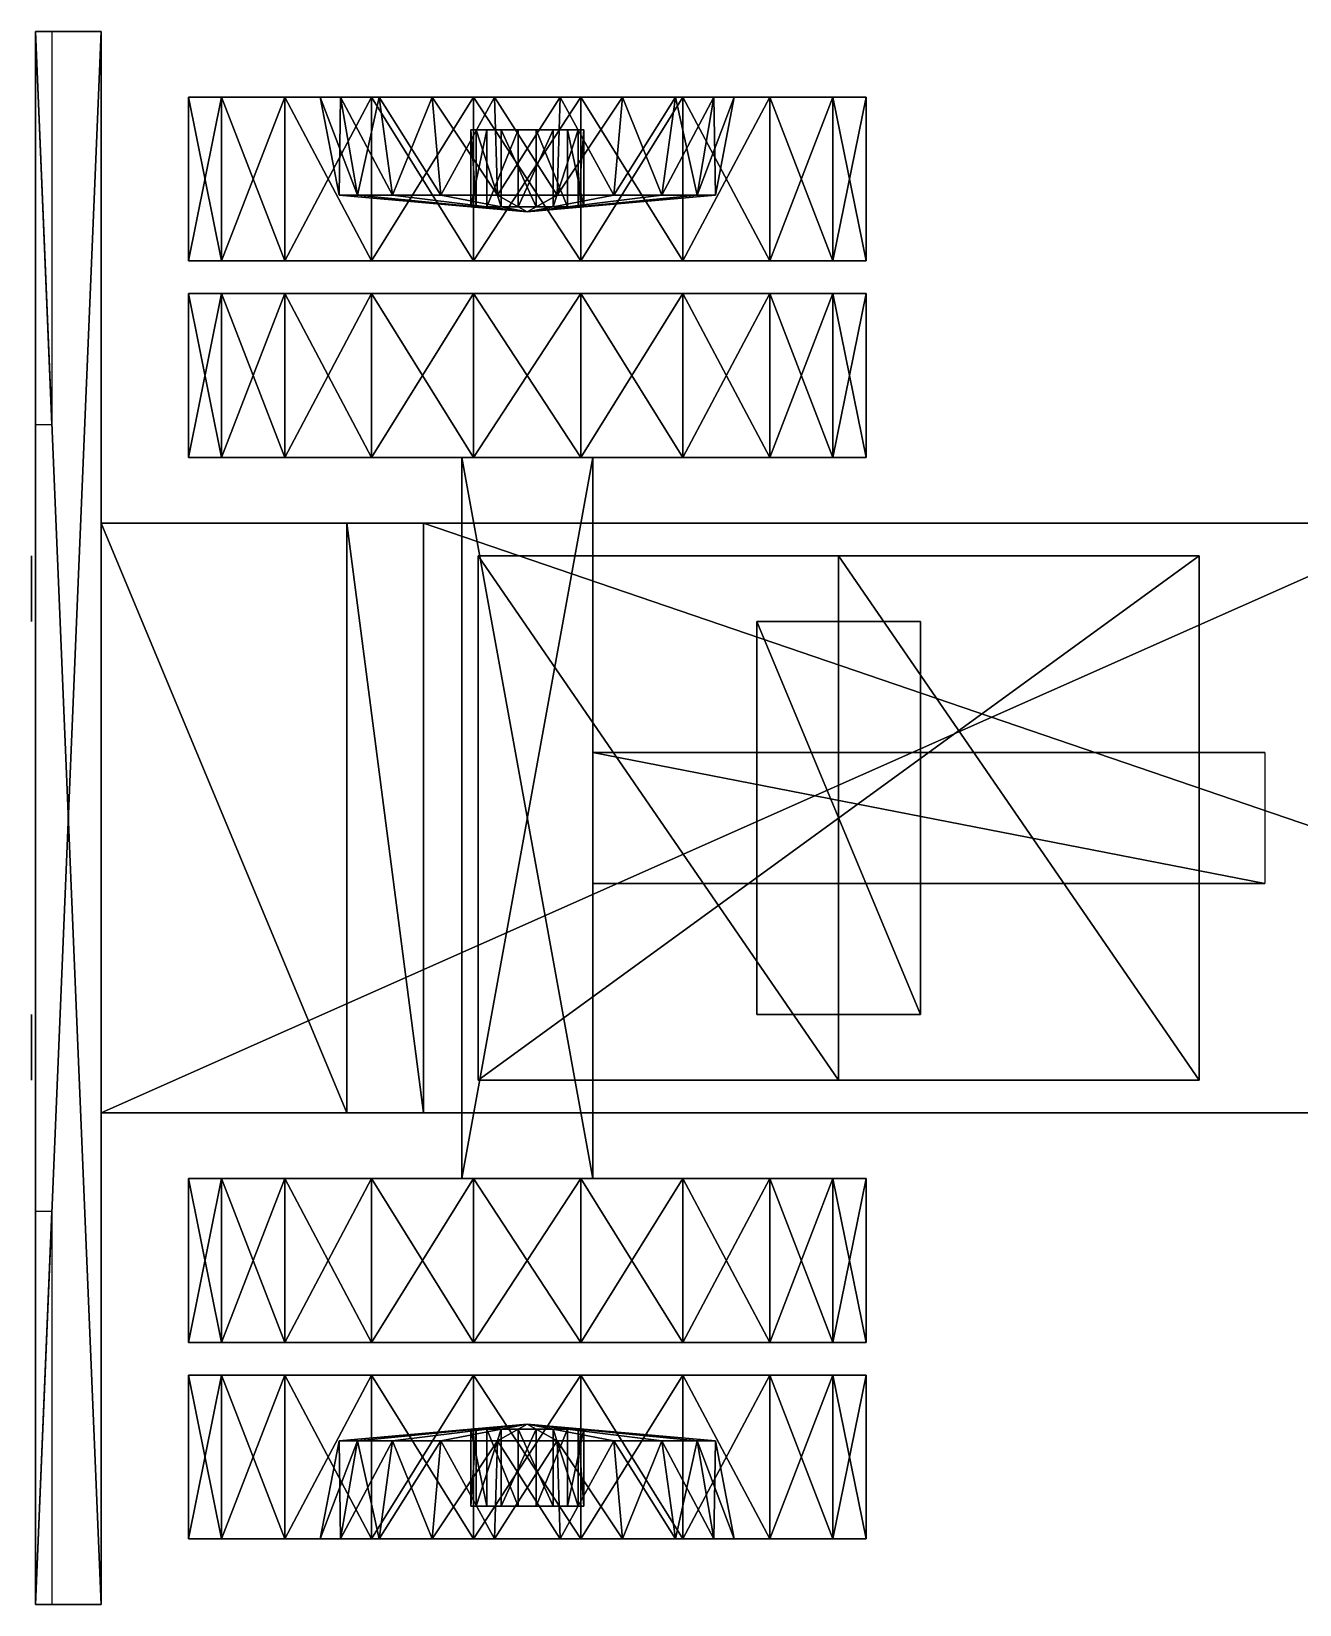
# Model space of a CAD drawing. Extents: x -1345 to -1158, y 336 to 432.
# Drawn here: x -1345.2 to -1267.9, y 336 to 432 of the extents above; entities that cross this region are included whole.
import ezdxf

# ---------------------------------------------------------------- set-up
doc = ezdxf.new("R2010")
doc.units = 0
for name, color, linetype in [('T1-BLACK', 8, 'CONTINUOUS'), ('T1-HUB', 15, 'CONTINUOUS'), ('T1-RED', 9, 'CONTINUOUS'), ('T1-TIRE', 8, 'CONTINUOUS')]:
    doc.layers.add(name, color=color, linetype=linetype)

msp = doc.modelspace()

# ---------------------------------------------------------------- meshes
at = {"layer": 'T1-BLACK'}
mesh = msp.add_polyface(dxfattribs=at)
corners = [(-1321.333496, 402, 44.000019), (-1321.333496, 366, 44.000019), (-1216, 366, 44), (-1260, 402, 23.999905), (-1260, 366, 23.999975), (-1260, 366, 29.999975), (-1341, 366, 40.000019), (-1341, 366, 29.999994), (-1260, 402, 29.999905), (-1341, 402, 29.999924), (-1326, 366, 40.000019), (-1341, 402, 40.000019), (-1326, 402, 40.000019), (-1216, 366, 23.999975), (-1319, 406, 29.99999), (-1319, 362, 29.999994), (-1311, 362, 29.999994), (-1311, 406, 29.99999), (-1311, 362, 17.999994), (-1311, 406, 17.99999), (-1319, 362, 17.999994), (-1319, 406, 17.99999), (-1345, 432, 40.000027), (-1345, 336, 40.000023), (-1341, 336, 40.000023), (-1341, 432, 32.000027), (-1341, 336, 32.000023), (-1345, 336, 32.000023), (-1345, 432, 32.000027), (-1341, 432, 40.000027), (-1311, 380, 17.999926), (-1270, 380, 29.999907), (-1311, 380, 29.999926), (-1266, 349.999878, 34.000053), (-1266, 355.999878, 32.392353), (-1267, 349.999878, 22.000044), (-1266, 360.392212, 27.999994), (-1266, 361.999878, 21.999975), (-1266, 360.392212, 15.999945), (-1266, 355.999878, 11.607654), (-1266, 349.999878, 9.999949), (-1266, 343.999878, 11.607655), (-1266, 339.607483, 15.999947), (-1266, 337.999817, 21.99991), (-1266, 339.607483, 27.999996), (-1266, 343.999878, 32.392353), (-1260, 349.999878, 35.000053), (-1260, 356.499878, 33.258373), (-1260, 349.999878, 22.000053), (-1260, 361.258179, 28.499994), (-1260, 362.999878, 21.999975), (-1260, 361.258179, 15.499945), (-1260, 356.499878, 10.741633), (-1260, 349.999878, 8.999953), (-1260, 343.499878, 10.741634), (-1260, 338.741516, 15.499958), (-1345, 336, 8.000023), (-1345, 360, 8.000021), (-1344, 360, 32.000023), (-1344, 336, 32.000023), (-1266, 350, 24.000004), (-1266, 350, 32.000004), (-1266, 418, 31.999903), (-1274, 368, 44), (-1296, 368, 47), (-1317.999756, 368, 44), (-1317.999756, 400, 44), (-1296, 400, 47), (-1274, 400, 44), (-1301, 396, 50.000019), (-1301, 372, 50.000019), (-1291, 372, 50.000019), (-1291, 372, 46.318119), (-1301, 372, 46.318241), (-1291, 396, 50.000019), (-1301, 396, 46.318119)]
mesh.append_faces([[corners[k] for k in face] for face in [(30, 31, 32), (33, 34, 35), (34, 36, 35), (36, 37, 35), (37, 38, 35), (38, 39, 35), (39, 40, 35), (40, 41, 35), (41, 42, 35), (42, 43, 35), (43, 44, 35), (44, 45, 35), (45, 33, 35), (46, 47, 48), (47, 49, 48), (49, 50, 48), (50, 51, 48), (51, 52, 48), (52, 53, 48), (53, 54, 48), (54, 55, 48), (63, 64, 65)]])
mesh.append_faces([[corners[k] for k in face] for face in [(13, 1, 5)]], dxfattribs={"vtx0": -1, "vtx1": -1, "vtx2": -1})
mesh.append_faces([[corners[k] for k in face] for face in [(10, 6, 5), (1, 10, 5)]], dxfattribs={"vtx1": -1, "vtx2": -1})
mesh.append_faces([[corners[k] for k in face] for face in [(0, 1, 2), (3, 4, 5), (6, 7, 5), (8, 5, 7), (9, 7, 6), (11, 6, 10), (12, 10, 1), (14, 15, 16), (17, 16, 18), (19, 18, 20), (21, 20, 15), (22, 23, 24), (25, 26, 27), (28, 27, 23), (29, 24, 26), (26, 24, 23), (23, 27, 26), (56, 57, 58), (58, 59, 56), (60, 61, 62), (66, 65, 64), (67, 64, 63), (68, 63, 65), (69, 70, 71), (72, 71, 70), (70, 73, 72), (74, 71, 72), (75, 73, 70)]], dxfattribs={"vtx2": -1})
mesh = msp.add_polyface(dxfattribs=at)
corners = [(-1260, 366, 29.999975), (-1260, 402, 29.999905), (-1260, 402, 23.999905), (-1341, 402, 29.999924), (-1341, 402, 40.000019), (-1341, 366, 29.999994), (-1341, 366, 40.000019), (-1326, 402, 40.000019), (-1326, 366, 40.000019), (-1321.333496, 402, 44.000019), (-1321.333496, 366, 44.000019), (-1216, 402, 23.999905), (-1311, 362, 29.999994), (-1311, 406, 29.99999), (-1319, 406, 29.99999), (-1311, 362, 17.999994), (-1311, 406, 17.99999), (-1319, 362, 17.999994), (-1319, 406, 17.99999), (-1319, 362, 29.999994), (-1341, 336, 40.000023), (-1341, 432, 40.000027), (-1345, 432, 40.000027), (-1345, 336, 32.000023), (-1345, 432, 32.000027), (-1341, 432, 32.000027), (-1345, 336, 40.000023), (-1341, 336, 32.000023), (-1311, 388, 17.999992), (-1270, 388, 29.999973), (-1270, 380, 29.999907), (-1311, 380, 17.999926), (-1266, 418, 31.999903), (-1266, 418, 23.999903), (-1266, 350, 24.000004), (-1311, 388, 29.999992), (-1267, 418.000122, 21.999943), (-1266, 412.000122, 32.392345), (-1266, 418.000122, 34.000046), (-1266, 407.607788, 27.99999), (-1266, 406.000122, 21.999971), (-1266, 407.607788, 15.999941), (-1266, 412.000122, 11.607594), (-1266, 418.000122, 9.999944), (-1266, 424, 11.607647), (-1266, 428.392029, 15.999939), (-1266, 430, 21.999969), (-1266, 428.392029, 27.999989), (-1266, 424, 32.392345), (-1260, 418.000122, 21.999952), (-1260, 411.500122, 33.258366), (-1260, 418.000122, 35.000046), (-1260, 406.741821, 28.49999), (-1260, 405.000122, 21.999971), (-1260, 406.741821, 15.499941), (-1260, 411.500122, 10.741574), (-1260, 418.000122, 8.999948), (-1260, 424.5, 10.741627), (-1344, 408, 32.000015), (-1345, 408, 8.000017), (-1345, 432, 8.000015), (-1344, 432, 32.000015), (-1317.999756, 400, 44), (-1296, 400, 47), (-1274, 400, 44), (-1296, 368, 47), (-1274, 368, 44), (-1317.999756, 368, 44), (-1291, 372, 50.000019), (-1291, 396, 50.000019), (-1301, 396, 50.000019), (-1291, 372, 46.318119), (-1291, 396, 46.318119), (-1301, 372, 50.000019), (-1301, 396, 46.318119)]
mesh.append_faces([[corners[k] for k in face] for face in [(35, 29, 28), (36, 37, 38), (36, 39, 37), (36, 40, 39), (36, 41, 40), (36, 42, 41), (36, 43, 42), (36, 44, 43), (36, 45, 44), (36, 46, 45), (36, 47, 46), (36, 48, 47), (36, 38, 48), (49, 50, 51), (49, 52, 50), (49, 53, 52), (49, 54, 53), (49, 55, 54), (49, 56, 55), (49, 57, 56), (62, 63, 64)]])
mesh.append_faces([[corners[k] for k in face] for face in [(1, 9, 11)]], dxfattribs={"vtx0": -1, "vtx1": -1, "vtx2": -1})
mesh.append_faces([[corners[k] for k in face] for face in [(1, 4, 7), (1, 7, 9)]], dxfattribs={"vtx0": -1, "vtx2": -1})
mesh.append_faces([[corners[k] for k in face] for face in [(0, 1, 2), (1, 3, 4), (5, 3, 1), (6, 4, 3), (8, 7, 4), (10, 9, 7), (12, 13, 14), (15, 16, 13), (17, 18, 16), (19, 14, 18), (20, 21, 22), (23, 24, 25), (26, 22, 24), (27, 25, 21), (22, 21, 25), (25, 24, 22), (28, 29, 30), (30, 31, 28), (32, 33, 34), (58, 59, 60), (60, 61, 58), (65, 63, 62), (66, 64, 63), (67, 62, 64), (68, 69, 70), (71, 72, 69), (73, 70, 74), (70, 69, 72), (72, 74, 70)]], dxfattribs={"vtx2": -1})
mesh = msp.add_polyface(dxfattribs=at)
corners = [(-1321.333496, 402, 44.000019), (-1216, 402, 44), (-1216, 402, 23.999905), (-1260, 402, 23.999905), (-1260, 402, 29.999905), (-1260, 366, 23.999975), (-1266, 418, 23.999903), (-1230, 418, 23.999903), (-1230, 350, 24.000004), (-1266, 412.000122, 32.392345), (-1230, 412.000122, 32.392345), (-1230, 418.000122, 34.000046), (-1266, 407.607788, 27.99999), (-1230, 407.607788, 27.99999), (-1266, 406.000122, 21.999971), (-1230, 406.000122, 21.999971), (-1266, 407.607788, 15.999941), (-1230, 407.607788, 15.999941), (-1266, 412.000122, 11.607594), (-1230, 412.000122, 11.607594), (-1266, 418.000122, 9.999944), (-1230, 418.000122, 9.999948), (-1266, 424, 11.607647), (-1230, 424, 11.607647), (-1266, 428.392029, 15.999939), (-1230, 428.392029, 15.99995), (-1266, 430, 21.999969), (-1230, 430, 21.999969), (-1266, 428.392029, 27.999989), (-1230, 428.392029, 27.999989), (-1266, 424, 32.392345), (-1230, 424, 32.392345), (-1266, 418.000122, 34.000046), (-1238, 418.000122, 21.999952), (-1238, 411.500122, 33.258366), (-1238, 418.000122, 35.000046), (-1238, 406.741821, 28.49999), (-1238, 405.000122, 21.999971), (-1238, 406.741821, 15.499941), (-1238, 411.500122, 10.741574), (-1238, 418.000122, 8.999948), (-1238, 424.5, 10.741627), (-1238, 429.257996, 15.49995), (-1238, 431, 21.999969), (-1238, 429.257996, 28.499989), (-1238, 424.5, 33.258366), (-1236, 411.500122, 33.258377), (-1236, 418.000122, 35.000046), (-1236, 406.741821, 28.500002), (-1236, 405.000122, 21.999971), (-1236, 406.741821, 15.499941), (-1236, 411.500122, 10.741574), (-1236, 418.000122, 8.999948), (-1236, 424.5, 10.741627), (-1236, 429.257996, 15.49995), (-1236, 431, 21.999969), (-1236, 429.257996, 28.5), (-1236, 424.5, 33.258366)]
mesh.append_faces([[corners[k] for k in face] for face in [(33, 34, 35), (33, 36, 34), (33, 37, 36), (33, 38, 37), (33, 39, 38), (33, 40, 39), (33, 41, 40), (33, 42, 41), (33, 43, 42), (33, 44, 43), (33, 45, 44), (33, 35, 45)]])
mesh.append_faces([[corners[k] for k in face] for face in [(0, 1, 2), (2, 3, 4), (5, 3, 2), (6, 7, 8), (9, 10, 11), (12, 13, 10), (14, 15, 13), (16, 17, 15), (18, 19, 17), (20, 21, 19), (22, 23, 21), (24, 25, 23), (26, 27, 25), (28, 29, 27), (30, 31, 29), (32, 11, 31), (31, 30, 32), (34, 46, 47), (47, 35, 34), (36, 48, 46), (46, 34, 36), (37, 49, 48), (48, 36, 37), (38, 50, 49), (49, 37, 38), (39, 51, 50), (50, 38, 39), (40, 52, 51), (51, 39, 40), (41, 53, 52), (52, 40, 41), (42, 54, 53), (53, 41, 42), (43, 55, 54), (54, 42, 43), (44, 56, 55), (55, 43, 44), (45, 57, 56), (56, 44, 45), (35, 47, 57), (57, 45, 35)]], dxfattribs={"vtx2": -1})
mesh = msp.add_polyface(dxfattribs=at)
corners = [(-1216, 366, 23.999975), (-1216, 366, 44), (-1321.333496, 366, 44.000019), (-1216, 402, 44), (-1321.333496, 402, 44.000019), (-1260, 366, 29.999975), (-1260, 366, 23.999975), (-1230, 349.999878, 34.000053), (-1230, 355.999878, 32.392353), (-1266, 355.999878, 32.392353), (-1230, 360.392212, 27.999994), (-1266, 360.392212, 27.999994), (-1230, 361.999878, 21.999975), (-1266, 361.999878, 21.999975), (-1230, 360.392212, 15.999945), (-1266, 360.392212, 15.999945), (-1230, 355.999878, 11.607654), (-1266, 355.999878, 11.607654), (-1230, 349.999878, 9.999953), (-1266, 349.999878, 9.999949), (-1230, 343.999878, 11.607655), (-1266, 343.999878, 11.607655), (-1230, 339.607483, 15.999958), (-1266, 339.607483, 15.999947), (-1230, 337.999817, 21.99991), (-1266, 337.999817, 21.99991), (-1230, 339.607483, 27.999996), (-1266, 339.607483, 27.999996), (-1230, 343.999878, 32.392353), (-1266, 343.999878, 32.392353), (-1266, 349.999878, 34.000053), (-1238, 349.999878, 35.000053), (-1238, 356.499878, 33.258373), (-1238, 349.999878, 22.000053), (-1238, 361.258179, 28.499994), (-1238, 362.999878, 21.999975), (-1238, 361.258179, 15.499945), (-1238, 356.499878, 10.741633), (-1238, 349.999878, 8.999953), (-1238, 343.499878, 10.741634), (-1238, 338.741516, 15.499958), (-1238, 336.999817, 21.99991), (-1238, 338.741516, 28.499996), (-1238, 343.499878, 33.258373), (-1236, 349.999878, 35.000053), (-1236, 356.499878, 33.258385), (-1236, 361.258179, 28.500006), (-1236, 362.999878, 21.999975), (-1236, 361.258179, 15.499945), (-1236, 356.499878, 10.741633), (-1236, 349.999878, 8.999953), (-1236, 343.499878, 10.741634), (-1236, 338.741516, 15.499958), (-1236, 336.999817, 21.99991), (-1236, 338.741516, 28.500008), (-1236, 343.499878, 33.258373), (-1236, 349.999878, 22.000053), (-1266, 350, 32.000004), (-1230, 350, 32.000004), (-1230, 418, 31.999903)]
mesh.append_faces([[corners[k] for k in face] for face in [(31, 32, 33), (32, 34, 33), (34, 35, 33), (35, 36, 33), (36, 37, 33), (37, 38, 33), (38, 39, 33), (39, 40, 33), (40, 41, 33), (41, 42, 33), (42, 43, 33), (43, 31, 33)]])
mesh.append_faces([[corners[k] for k in face] for face in [(0, 1, 2), (1, 3, 4), (5, 6, 0), (7, 8, 9), (8, 10, 11), (10, 12, 13), (12, 14, 15), (14, 16, 17), (16, 18, 19), (18, 20, 21), (20, 22, 23), (22, 24, 25), (24, 26, 27), (26, 28, 29), (28, 7, 30), (44, 45, 32), (32, 31, 44), (45, 46, 34), (34, 32, 45), (46, 47, 35), (35, 34, 46), (47, 48, 36), (36, 35, 47), (48, 49, 37), (37, 36, 48), (49, 50, 38), (38, 37, 49), (50, 51, 39), (39, 38, 50), (51, 52, 40), (40, 39, 51), (52, 53, 41), (41, 40, 52), (53, 54, 42), (42, 41, 53), (54, 55, 43), (43, 42, 54), (55, 44, 31), (31, 43, 55), (45, 44, 56), (57, 58, 59)]], dxfattribs={"vtx2": -1})
at = {"layer": 'T1-HUB'}
mesh = msp.add_polyface(dxfattribs=at)
corners = [(-1316.818848, 422, 32.162766), (-1320.278809, 422, 31.038656), (-1320.806641, 428, 32.074615), (-1317.000977, 428, 33.311165), (-1323.22168, 422, 28.900446), (-1324.044189, 428, 29.722479), (-1325.359863, 422, 25.957426), (-1326.395752, 428, 26.485209), (-1326.484131, 422, 22.497686), (-1327.632324, 428, 22.679605), (-1326.483887, 422, 18.859926), (-1327.632324, 428, 18.678036), (-1325.359863, 422, 15.400167), (-1326.395752, 428, 14.872323), (-1323.22168, 422, 12.4572), (-1324.043701, 428, 11.635023), (-1320.278564, 422, 10.319), (-1320.806885, 428, 9.282897), (-1316.818848, 422, 9.194823), (-1317.000977, 428, 8.046372), (-1312.999268, 428, 8.046412), (-1313.181152, 422, 32.162777), (-1315, 421, 20.678797), (-1313.181152, 422, 9.194858), (-1315.545654, 426, 24.123985), (-1317.466553, 426, 23.145296), (-1317.466553, 421.299927, 23.145296), (-1315.545654, 421.299927, 24.123985), (-1318.445313, 426, 21.224485), (-1318.445068, 421.299927, 21.224506), (-1318.10791, 426, 19.095217), (-1318.10791, 421.299927, 19.095236), (-1316.583496, 426, 17.570837), (-1316.583496, 421.299927, 17.570837), (-1314.454346, 426, 17.233616), (-1314.454346, 421.299927, 17.233616), (-1315, 426, 20.678797)]
mesh.append_faces([[corners[k] for k in face] for face in [(4, 1, 22), (6, 4, 22), (8, 6, 22), (10, 8, 22), (12, 10, 22), (14, 12, 22), (16, 14, 22), (18, 16, 22), (23, 18, 22), (28, 25, 36), (30, 28, 36), (32, 30, 36), (34, 32, 36)]], dxfattribs={"vtx0": -1, "vtx1": -1, "vtx2": -1})
mesh.append_faces([[corners[k] for k in face] for face in [(1, 0, 22), (25, 24, 36)]], dxfattribs={"vtx0": -1, "vtx2": -1})
mesh.append_faces([[corners[k] for k in face] for face in [(5, 2, 1), (7, 5, 4), (9, 7, 6), (11, 9, 8), (13, 11, 10), (15, 13, 12), (17, 15, 14), (19, 17, 16), (20, 19, 18), (29, 26, 25), (31, 29, 28), (33, 31, 30), (35, 33, 32)]], dxfattribs={"vtx1": -1, "vtx2": -1})
mesh.append_faces([[corners[k] for k in face] for face in [(0, 1, 2), (2, 3, 0), (1, 4, 5), (4, 6, 7), (6, 8, 9), (8, 10, 11), (10, 12, 13), (12, 14, 15), (14, 16, 17), (16, 18, 19), (21, 0, 3), (24, 25, 26), (26, 27, 24), (25, 28, 29), (28, 30, 31), (30, 32, 33), (32, 34, 35)]], dxfattribs={"vtx2": -1})
mesh = msp.add_polyface(dxfattribs=at)
corners = [(-1316.818848, 422, 9.194823), (-1313.181152, 422, 9.194858), (-1312.999268, 428, 8.046412), (-1309.72168, 422, 10.318951), (-1309.193359, 428, 9.282953), (-1306.778809, 422, 12.457161), (-1305.956055, 428, 11.635013), (-1304.640381, 422, 15.400167), (-1303.604492, 428, 14.872293), (-1303.516113, 422, 18.859905), (-1302.367676, 428, 18.677996), (-1303.516113, 422, 22.497677), (-1302.367676, 428, 22.679565), (-1304.640381, 422, 25.957407), (-1303.604492, 428, 26.48518), (-1306.77832, 422, 28.900427), (-1305.956543, 428, 29.722479), (-1309.72168, 422, 31.038607), (-1309.193359, 428, 32.074657), (-1313.181152, 422, 32.162777), (-1312.999023, 428, 33.311195), (-1317.000977, 428, 33.311165), (-1315, 421, 20.678797), (-1316.818848, 422, 32.162766), (-1314.454346, 426, 17.233616), (-1312.533691, 426, 18.212286), (-1312.533691, 421.299927, 18.212286), (-1314.454346, 421.299927, 17.233616), (-1311.555176, 426, 20.133097), (-1311.555176, 421.299927, 20.133097), (-1311.89209, 426, 22.262365), (-1311.89209, 421.299927, 22.262365), (-1313.416504, 426, 23.786747), (-1313.416504, 421.299927, 23.786747), (-1315.545654, 426, 24.123985), (-1315.545654, 421.299927, 24.123985), (-1315, 426, 20.678797)]
mesh.append_faces([[corners[k] for k in face] for face in [(3, 1, 22), (5, 3, 22), (7, 5, 22), (9, 7, 22), (11, 9, 22), (13, 11, 22), (15, 13, 22), (17, 15, 22), (19, 17, 22), (23, 19, 22), (25, 24, 36), (28, 25, 36), (30, 28, 36), (32, 30, 36), (34, 32, 36)]], dxfattribs={"vtx0": -1, "vtx1": -1, "vtx2": -1})
mesh.append_faces([[corners[k] for k in face] for face in [(4, 2, 1), (6, 4, 3), (8, 6, 5), (10, 8, 7), (12, 10, 9), (14, 12, 11), (16, 14, 13), (18, 16, 15), (20, 18, 17), (21, 20, 19), (26, 27, 24), (29, 26, 25), (31, 29, 28), (33, 31, 30), (35, 33, 32)]], dxfattribs={"vtx1": -1, "vtx2": -1})
mesh.append_faces([[corners[k] for k in face] for face in [(0, 1, 2), (1, 3, 4), (3, 5, 6), (5, 7, 8), (7, 9, 10), (9, 11, 12), (11, 13, 14), (13, 15, 16), (15, 17, 18), (17, 19, 20), (24, 25, 26), (25, 28, 29), (28, 30, 31), (30, 32, 33), (32, 34, 35)]], dxfattribs={"vtx2": -1})
mesh = msp.add_polyface(dxfattribs=at)
corners = [(-1320.806641, 340, 32.074623), (-1320.278809, 346, 31.038664), (-1316.818848, 346, 32.162773), (-1317.000977, 340, 33.311165), (-1324.044189, 340, 29.722553), (-1323.22168, 346, 28.900454), (-1326.395752, 340, 26.485283), (-1325.359863, 346, 25.957367), (-1327.632324, 340, 22.679613), (-1326.484131, 346, 22.497694), (-1327.632324, 340, 18.678043), (-1326.483887, 346, 18.859934), (-1326.395752, 340, 14.872334), (-1325.359863, 346, 15.40016), (-1324.043701, 340, 11.635031), (-1323.22168, 346, 12.45715), (-1320.806885, 340, 9.282903), (-1320.278564, 346, 10.31895), (-1317.000977, 340, 8.046378), (-1316.818848, 346, 9.19478), (-1312.999268, 340, 8.046418), (-1313.181152, 346, 32.162785), (-1315, 347, 20.678804), (-1313.181152, 346, 9.194815), (-1317.466553, 346.700073, 23.145304), (-1317.466553, 342, 23.145304), (-1315.545654, 342, 24.123993), (-1315.545654, 346.700073, 24.123993), (-1318.445068, 346.700073, 21.224514), (-1318.445313, 342, 21.224493), (-1318.10791, 346.700073, 19.095243), (-1318.10791, 342, 19.095224), (-1316.583496, 346.700073, 17.570845), (-1316.583496, 342, 17.570845), (-1314.454346, 346.700073, 17.233624), (-1314.454346, 342, 17.233624), (-1315, 342, 20.678804)]
mesh.append_faces([[corners[k] for k in face] for face in [(22, 1, 5), (22, 5, 7), (22, 7, 9), (22, 9, 11), (22, 11, 13), (22, 13, 15), (22, 15, 17), (22, 17, 19), (22, 19, 23), (36, 25, 29), (36, 29, 31), (36, 31, 33), (36, 33, 35)]], dxfattribs={"vtx0": -1, "vtx1": -1, "vtx2": -1})
mesh.append_faces([[corners[k] for k in face] for face in [(1, 0, 4), (5, 4, 6), (7, 6, 8), (9, 8, 10), (11, 10, 12), (13, 12, 14), (15, 14, 16), (17, 16, 18), (19, 18, 20), (25, 24, 28), (29, 28, 30), (31, 30, 32), (33, 32, 34)]], dxfattribs={"vtx0": -1, "vtx2": -1})
mesh.append_faces([[corners[k] for k in face] for face in [(22, 2, 1), (36, 26, 25)]], dxfattribs={"vtx1": -1, "vtx2": -1})
mesh.append_faces([[corners[k] for k in face] for face in [(0, 1, 2), (2, 3, 0), (4, 5, 1), (6, 7, 5), (8, 9, 7), (10, 11, 9), (12, 13, 11), (14, 15, 13), (16, 17, 15), (18, 19, 17), (3, 2, 21), (24, 25, 26), (26, 27, 24), (28, 29, 25), (30, 31, 29), (32, 33, 31), (34, 35, 33)]], dxfattribs={"vtx2": -1})
mesh = msp.add_polyface(dxfattribs=at)
corners = [(-1312.999268, 340, 8.046418), (-1313.181152, 346, 9.194815), (-1316.818848, 346, 9.19478), (-1309.193359, 340, 9.282959), (-1309.72168, 346, 10.31891), (-1305.956055, 340, 11.635011), (-1306.778809, 346, 12.457109), (-1303.604492, 340, 14.872313), (-1304.640381, 346, 15.400149), (-1302.367676, 340, 18.678003), (-1303.516113, 346, 18.859913), (-1302.367676, 340, 22.679573), (-1303.516113, 346, 22.497684), (-1303.604492, 340, 26.485254), (-1304.640381, 346, 25.957348), (-1305.956543, 340, 29.722553), (-1306.77832, 346, 28.900434), (-1309.193359, 340, 32.074665), (-1309.72168, 346, 31.038614), (-1312.999023, 340, 33.311203), (-1313.181152, 346, 32.162785), (-1317.000977, 340, 33.311165), (-1315, 347, 20.678804), (-1316.818848, 346, 32.162773), (-1312.533691, 346.700073, 18.212294), (-1312.533691, 342, 18.212294), (-1314.454346, 342, 17.233624), (-1314.454346, 346.700073, 17.233624), (-1311.555176, 346.700073, 20.133104), (-1311.555176, 342, 20.133104), (-1311.89209, 346.700073, 22.262373), (-1311.89209, 342, 22.262373), (-1313.416504, 346.700073, 23.786755), (-1313.416504, 342, 23.786755), (-1315.545654, 346.700073, 24.123993), (-1315.545654, 342, 24.123993), (-1315, 342, 20.678804)]
mesh.append_faces([[corners[k] for k in face] for face in [(22, 1, 4), (22, 4, 6), (22, 6, 8), (22, 8, 10), (22, 10, 12), (22, 12, 14), (22, 14, 16), (22, 16, 18), (22, 18, 20), (22, 20, 23), (36, 26, 25), (36, 25, 29), (36, 29, 31), (36, 31, 33), (36, 33, 35)]], dxfattribs={"vtx0": -1, "vtx1": -1, "vtx2": -1})
mesh.append_faces([[corners[k] for k in face] for face in [(1, 0, 3), (4, 3, 5), (6, 5, 7), (8, 7, 9), (10, 9, 11), (12, 11, 13), (14, 13, 15), (16, 15, 17), (18, 17, 19), (20, 19, 21), (26, 27, 24), (25, 24, 28), (29, 28, 30), (31, 30, 32), (33, 32, 34)]], dxfattribs={"vtx0": -1, "vtx2": -1})
mesh.append_faces([[corners[k] for k in face] for face in [(0, 1, 2), (3, 4, 1), (5, 6, 4), (7, 8, 6), (9, 10, 8), (11, 12, 10), (13, 14, 12), (15, 16, 14), (17, 18, 16), (19, 20, 18), (24, 25, 26), (28, 29, 25), (30, 31, 29), (32, 33, 31), (34, 35, 33)]], dxfattribs={"vtx2": -1})
at = {"layer": 'T1-RED'}
mesh = msp.add_polyface(dxfattribs=at)
corners = [(-1345.25, 372, 38.000019), (-1345.25, 372, 34.000019), (-1345.25, 368, 34.000019), (-1345.25, 368, 38.000019), (-1345.25, 396, 38.000019), (-1345.25, 396, 34.000019), (-1345.25, 400, 34.000019), (-1345.25, 400, 38.000019)]
mesh.append_faces([[corners[k] for k in face] for face in [(0, 1, 2), (2, 3, 0), (6, 5, 4), (4, 7, 6)]], dxfattribs={"vtx2": -1})
at = {"layer": 'T1-TIRE'}
mesh = msp.add_polyface(dxfattribs=at)
corners = [(-1333.647949, 418, 11.177267), (-1329.798828, 418, 5.8799), (-1315, 418, 20.678797), (-1324.501465, 418, 2.031096), (-1318.273926, 428, 41.349937), (-1324.501709, 428, 39.326466), (-1324.501709, 418, 39.326466), (-1329.799072, 428, 35.477715), (-1329.798828, 418, 35.477737), (-1333.647461, 428, 30.180239), (-1333.647461, 418, 30.180239), (-1335.671387, 428, 23.952745), (-1335.671387, 418, 23.952766), (-1335.670898, 428, 17.404846), (-1335.670898, 418, 17.404846), (-1333.647949, 428, 11.177233), (-1329.798828, 428, 5.879887), (-1324.501465, 428, 2.031096), (-1318.27417, 428, 0.007645), (-1318.27417, 418, 0.007645), (-1317.000977, 428, 33.311165), (-1320.806641, 428, 32.074615), (-1324.044189, 428, 29.722479), (-1326.395752, 428, 26.485209), (-1327.632324, 428, 22.679605), (-1327.632324, 428, 18.678036), (-1326.395752, 428, 14.872323), (-1324.043701, 428, 11.635023), (-1320.806885, 428, 9.282897)]
mesh.append_faces([[corners[k] for k in face] for face in [(0, 1, 2), (1, 3, 2)]])
mesh.append_faces([[corners[k] for k in face] for face in [(8, 6, 5), (10, 8, 7), (12, 10, 9), (14, 12, 11), (0, 14, 13), (1, 0, 15), (3, 1, 16), (19, 3, 17), (7, 5, 21), (9, 7, 22), (11, 9, 23), (13, 11, 24), (15, 13, 25), (16, 15, 26), (17, 16, 27), (18, 17, 28)]], dxfattribs={"vtx0": -1, "vtx1": -1, "vtx2": -1})
mesh.append_faces([[corners[k] for k in face] for face in [(4, 5, 6), (5, 7, 8), (7, 9, 10), (9, 11, 12), (11, 13, 14), (13, 15, 0), (15, 16, 1), (16, 17, 3), (17, 18, 19), (20, 21, 5), (21, 22, 7), (22, 23, 9), (23, 24, 11), (24, 25, 13), (25, 26, 15), (26, 27, 16), (27, 28, 17)]], dxfattribs={"vtx2": -1})
mesh = msp.add_polyface(dxfattribs=at)
corners = [(-1311.726074, 418, 0.007638), (-1305.498535, 418, 2.031116), (-1315, 418, 20.678797), (-1300.201172, 418, 5.879856), (-1296.352539, 418, 11.177267), (-1296.352051, 418, 30.18025), (-1300.201416, 418, 35.477665), (-1305.498779, 418, 39.326496), (-1311.726074, 418, 41.349968), (-1318.273926, 418, 41.349937), (-1324.501709, 418, 39.326466), (-1318.273926, 428, 41.349937), (-1318.27417, 428, 0.007645), (-1311.726074, 428, 0.007673), (-1318.27417, 418, 0.007645), (-1305.498535, 428, 2.031115), (-1300.201416, 428, 35.477665), (-1305.498779, 428, 39.326496), (-1311.726074, 428, 41.349968), (-1324.501709, 428, 39.326466), (-1317.000977, 428, 33.311165), (-1320.806885, 428, 9.282897), (-1317.000977, 428, 8.046372), (-1312.999268, 428, 8.046412), (-1309.193359, 428, 9.282953), (-1305.956055, 428, 11.635013), (-1300.201172, 428, 5.879842), (-1303.604492, 428, 14.872293), (-1296.352539, 428, 11.177253), (-1303.604492, 428, 26.48518), (-1305.956543, 428, 29.722479), (-1309.193359, 428, 32.074657), (-1312.999023, 428, 33.311195)]
mesh.append_faces([[corners[k] for k in face] for face in [(0, 1, 2), (1, 3, 2), (3, 4, 2), (5, 6, 2), (6, 7, 2), (7, 8, 2), (8, 9, 2)]])
mesh.append_faces([[corners[k] for k in face] for face in [(0, 14, 12), (1, 0, 13), (3, 1, 15), (7, 6, 16), (8, 7, 17), (9, 8, 18), (13, 12, 22), (15, 13, 23), (26, 15, 24), (17, 16, 30), (18, 17, 31), (11, 18, 32)]], dxfattribs={"vtx0": -1, "vtx1": -1, "vtx2": -1})
mesh.append_faces([[corners[k] for k in face] for face in [(10, 9, 11), (19, 11, 20)]], dxfattribs={"vtx0": -1, "vtx2": -1})
mesh.append_faces([[corners[k] for k in face] for face in [(12, 13, 0), (13, 15, 1), (16, 17, 7), (17, 18, 8), (18, 11, 9), (21, 22, 12), (22, 23, 13), (23, 24, 15), (24, 25, 26), (25, 27, 28), (29, 30, 16), (30, 31, 17), (31, 32, 18), (32, 20, 11)]], dxfattribs={"vtx2": -1})
mesh = msp.add_polyface(dxfattribs=at)
corners = [(-1296.352539, 406, 11.177255), (-1294.328613, 406, 17.404839), (-1315, 406, 20.678799), (-1294.329102, 406, 23.952759), (-1296.352051, 406, 30.180252), (-1305.498535, 416, 2.031114), (-1300.201172, 416, 5.879843), (-1300.201172, 406, 5.879844), (-1296.352539, 416, 11.177254), (-1294.328613, 416, 17.404839), (-1294.329102, 416, 23.952759), (-1296.352051, 416, 30.180319), (-1300.201416, 416, 35.477665), (-1300.201416, 406, 35.477665), (-1315, 416, 20.678799), (-1296.352539, 418, 11.177267), (-1294.328613, 418, 17.404837), (-1315, 418, 20.678797), (-1294.329102, 418, 23.952757), (-1296.352051, 418, 30.18025), (-1305.498535, 428, 2.031115), (-1300.201172, 428, 5.879842), (-1300.201172, 418, 5.879856), (-1296.352539, 428, 11.177253), (-1294.328613, 428, 17.404837), (-1294.329102, 428, 23.952757), (-1296.352051, 428, 30.18025), (-1300.201416, 428, 35.477665), (-1300.201416, 418, 35.477665), (-1305.956055, 428, 11.635013), (-1303.604492, 428, 14.872293), (-1302.367676, 428, 18.677996), (-1302.367676, 428, 22.679565), (-1303.604492, 428, 26.48518)]
mesh.append_faces([[corners[k] for k in face] for face in [(0, 1, 2), (1, 3, 2), (3, 4, 2), (15, 16, 17), (16, 18, 17), (18, 19, 17)]])
mesh.append_faces([[corners[k] for k in face] for face in [(0, 7, 6), (1, 0, 8), (4, 3, 10), (13, 4, 11), (9, 8, 14), (10, 9, 14), (11, 10, 14), (15, 22, 21), (16, 15, 23), (19, 18, 25), (28, 19, 26), (23, 21, 29), (24, 23, 30), (25, 24, 31), (26, 25, 32), (27, 26, 33)]], dxfattribs={"vtx0": -1, "vtx1": -1, "vtx2": -1})
mesh.append_faces([[corners[k] for k in face] for face in [(5, 6, 7), (6, 8, 0), (8, 9, 1), (10, 11, 4), (11, 12, 13), (20, 21, 22), (21, 23, 15), (23, 24, 16), (25, 26, 19), (26, 27, 28), (30, 31, 24), (31, 32, 25), (32, 33, 26)]], dxfattribs={"vtx2": -1})
mesh = msp.add_polyface(dxfattribs=at)
corners = [(-1294.328613, 416, 17.404839), (-1294.329102, 416, 23.952759), (-1294.329102, 406, 23.952759), (-1294.328613, 406, 17.404839), (-1294.328613, 428, 17.404837), (-1294.329102, 428, 23.952757), (-1294.329102, 418, 23.952757), (-1294.328613, 418, 17.404837), (-1204.943359, 424, 35.826508), (-1208.830078, 424, 30.477337), (-1208.82959, 416, 30.477388), (-1204.943359, 416, 35.826508), (-1210.873047, 424, 24.189096), (-1210.873047, 416, 24.189077), (-1210.873047, 424, 17.577177), (-1210.873047, 416, 17.577179), (-1208.829834, 424, 11.288853), (-1208.830078, 416, 11.288834), (-1204.943848, 424, 5.9397), (-1204.943359, 416, 5.939744), (-1202.553223, 424, 27.279297), (-1203.915527, 424, 23.087116), (-1203.915283, 424, 18.679186), (-1294.328613, 362, 17.404842), (-1294.328613, 352, 17.404842), (-1296.352539, 352, 11.177259), (-1294.329102, 362, 23.952763), (-1294.329102, 352, 23.952763), (-1294.328613, 350, 17.404844), (-1294.328613, 340, 17.404844), (-1296.352539, 340, 11.17726), (-1294.329102, 350, 23.952765), (-1294.329102, 340, 23.952765), (-1208.82959, 352, 30.477325), (-1208.830078, 344, 30.477345), (-1204.943359, 344, 35.826515), (-1210.873047, 352, 24.189081), (-1210.873047, 344, 24.189104), (-1210.873047, 352, 17.577183), (-1210.873047, 344, 17.577185), (-1208.830078, 352, 11.288839), (-1208.829834, 344, 11.288907), (-1204.943359, 352, 5.93975), (-1204.943848, 344, 5.939693), (-1202.553223, 344, 27.279305), (-1203.915527, 344, 23.087124), (-1203.915283, 344, 18.679193)]
mesh.append_faces([[corners[k] for k in face] for face in [(2, 3, 0), (6, 7, 4), (10, 11, 8), (13, 10, 9), (15, 13, 12), (17, 15, 14), (19, 17, 16), (12, 9, 20), (14, 12, 21), (16, 14, 22), (24, 23, 26), (29, 28, 31), (34, 33, 36), (37, 36, 38), (39, 38, 40), (41, 40, 42), (44, 34, 37), (45, 37, 39), (46, 39, 41)]], dxfattribs={"vtx0": -1, "vtx1": -1, "vtx2": -1})
mesh.append_faces([[corners[k] for k in face] for face in [(0, 1, 2), (4, 5, 6), (8, 9, 10), (9, 12, 13), (12, 14, 15), (14, 16, 17), (16, 18, 19), (23, 24, 25), (26, 27, 24), (28, 29, 30), (31, 32, 29), (33, 34, 35), (36, 37, 34), (38, 39, 37), (40, 41, 39), (42, 43, 41)]], dxfattribs={"vtx2": -1})
mesh = msp.add_polyface(dxfattribs=at)
corners = [(-1324.501709, 406, 39.326466), (-1329.799072, 406, 35.477715), (-1315, 406, 20.678799), (-1333.647461, 406, 30.180252), (-1335.671387, 406, 23.952747), (-1335.670898, 406, 17.404848), (-1333.647949, 406, 11.177235), (-1329.798828, 406, 5.879907), (-1324.501465, 406, 2.031097), (-1318.273926, 416, 41.349937), (-1324.501465, 416, 39.326485), (-1329.799072, 416, 35.477715), (-1333.647461, 416, 30.180307), (-1335.671387, 416, 23.952747), (-1335.670898, 416, 17.404848), (-1333.647949, 416, 11.177234), (-1329.798828, 416, 5.879887), (-1324.501465, 416, 2.031096), (-1318.27417, 406, 0.007647), (-1315, 416, 20.678799), (-1324.501709, 418, 39.326466), (-1329.798828, 418, 35.477737), (-1315, 418, 20.678797), (-1333.647461, 418, 30.180239), (-1335.671387, 418, 23.952766), (-1335.670898, 418, 17.404846), (-1333.647949, 418, 11.177267)]
mesh.append_faces([[corners[k] for k in face] for face in [(0, 1, 2), (1, 3, 2), (3, 4, 2), (4, 5, 2), (5, 6, 2), (6, 7, 2), (7, 8, 2), (20, 21, 22), (21, 23, 22), (23, 24, 22), (24, 25, 22), (25, 26, 22)]])
mesh.append_faces([[corners[k] for k in face] for face in [(1, 0, 10), (3, 1, 11), (4, 3, 12), (5, 4, 13), (6, 5, 14), (7, 6, 15), (8, 7, 16), (18, 8, 17), (11, 10, 19), (12, 11, 19), (13, 12, 19), (14, 13, 19), (15, 14, 19), (16, 15, 19), (17, 16, 19)]], dxfattribs={"vtx0": -1, "vtx1": -1, "vtx2": -1})
mesh.append_faces([[corners[k] for k in face] for face in [(9, 10, 0), (10, 11, 1), (11, 12, 3), (12, 13, 4), (13, 14, 5), (14, 15, 6), (15, 16, 7), (16, 17, 8)]], dxfattribs={"vtx2": -1})
mesh = msp.add_polyface(dxfattribs=at)
corners = [(-1324.501465, 406, 2.031097), (-1318.27417, 406, 0.007647), (-1315, 406, 20.678799), (-1311.726074, 406, 0.007639), (-1305.498535, 406, 2.031115), (-1300.201172, 406, 5.879844), (-1296.352539, 406, 11.177255), (-1296.352051, 406, 30.180252), (-1300.201416, 406, 35.477665), (-1305.498779, 406, 39.326496), (-1311.726074, 406, 41.349968), (-1318.273926, 406, 41.349937), (-1324.501709, 406, 39.326466), (-1318.273926, 416, 41.349937), (-1324.501465, 416, 2.031096), (-1318.273926, 416, 0.007665), (-1311.726074, 416, 0.007638), (-1305.498535, 416, 2.031114), (-1300.201416, 416, 35.477665), (-1305.498779, 416, 39.326496), (-1311.726074, 416, 41.349968), (-1324.501465, 416, 39.326485), (-1315, 416, 20.678799), (-1300.201172, 416, 5.879843), (-1296.352539, 416, 11.177254), (-1296.352051, 416, 30.180319), (-1318.273926, 418, 41.349937), (-1324.501709, 418, 39.326466), (-1315, 418, 20.678797), (-1324.501465, 418, 2.031096), (-1318.27417, 418, 0.007645), (-1311.726074, 418, 0.007638)]
mesh.append_faces([[corners[k] for k in face] for face in [(0, 1, 2), (1, 3, 2), (3, 4, 2), (4, 5, 2), (5, 6, 2), (7, 8, 2), (8, 9, 2), (9, 10, 2), (10, 11, 2), (26, 27, 28), (29, 30, 28), (30, 31, 28)]])
mesh.append_faces([[corners[k] for k in face] for face in [(3, 1, 15), (4, 3, 16), (5, 4, 17), (9, 8, 18), (10, 9, 19), (11, 10, 20), (15, 14, 22), (16, 15, 22), (17, 16, 22), (23, 17, 22), (24, 23, 22), (18, 25, 22), (19, 18, 22), (20, 19, 22), (13, 20, 22)]], dxfattribs={"vtx0": -1, "vtx1": -1, "vtx2": -1})
mesh.append_faces([[corners[k] for k in face] for face in [(12, 11, 13), (21, 13, 22)]], dxfattribs={"vtx0": -1, "vtx2": -1})
mesh.append_faces([[corners[k] for k in face] for face in [(14, 15, 1), (15, 16, 3), (16, 17, 4), (18, 19, 9), (19, 20, 10), (20, 13, 11)]], dxfattribs={"vtx2": -1})
mesh = msp.add_polyface(dxfattribs=at)
corners = [(-1318.273926, 406, 41.349937), (-1324.501709, 406, 39.326466), (-1315, 406, 20.678799), (-1315, 362, 20.678802), (-1324.501709, 362, 39.326473), (-1318.273926, 362, 41.349934), (-1329.799072, 362, 35.477715), (-1333.647461, 362, 30.180323), (-1335.671387, 362, 23.952751), (-1335.670898, 362, 17.404852), (-1333.647949, 362, 11.177238), (-1329.798828, 362, 5.87991), (-1324.501465, 362, 2.031099), (-1318.27417, 362, 0.007648), (-1311.726074, 362, 0.007643), (-1305.498535, 362, 2.031118), (-1300.201172, 362, 5.879847), (-1296.352539, 362, 11.177258), (-1300.201416, 362, 35.477673), (-1296.352051, 362, 30.180323), (-1305.498779, 362, 39.326504), (-1311.726074, 362, 41.349976), (-1318.273926, 352, 41.349934), (-1324.501465, 352, 39.326485), (-1329.799072, 352, 35.477715), (-1333.647461, 352, 30.180244), (-1335.671387, 352, 23.952751), (-1335.670898, 352, 17.404852), (-1333.647949, 352, 11.177239), (-1329.798828, 352, 5.879891), (-1324.501465, 352, 2.0311), (-1318.273926, 352, 0.007668), (-1311.726074, 352, 0.007644), (-1305.498535, 352, 2.031119), (-1305.498779, 352, 39.326504), (-1300.201416, 352, 35.477673), (-1311.726074, 352, 41.349976)]
mesh.append_faces([[corners[k] for k in face] for face in [(0, 1, 2), (3, 4, 5), (3, 6, 4), (3, 7, 6), (3, 8, 7), (3, 9, 8), (3, 10, 9), (3, 11, 10), (3, 12, 11), (3, 13, 12), (3, 14, 13), (3, 15, 14), (3, 16, 15), (3, 17, 16), (3, 18, 19), (3, 20, 18), (3, 21, 20), (3, 5, 21)]])
mesh.append_faces([[corners[k] for k in face] for face in [(23, 4, 6), (24, 6, 7), (25, 7, 8), (26, 8, 9), (27, 9, 10), (28, 10, 11), (29, 11, 12), (30, 12, 13), (31, 13, 14), (32, 14, 15), (33, 15, 16), (34, 20, 21), (36, 21, 5)]], dxfattribs={"vtx0": -1, "vtx1": -1, "vtx2": -1})
mesh.append_faces([[corners[k] for k in face] for face in [(22, 5, 4)]], dxfattribs={"vtx1": -1, "vtx2": -1})
mesh.append_faces([[corners[k] for k in face] for face in [(20, 34, 35), (21, 36, 34), (5, 22, 36)]], dxfattribs={"vtx2": -1})
mesh = msp.add_polyface(dxfattribs=at)
corners = [(-1324.501709, 362, 39.326473), (-1324.501465, 352, 39.326485), (-1318.273926, 352, 41.349934), (-1329.799072, 362, 35.477715), (-1329.799072, 352, 35.477715), (-1333.647461, 362, 30.180323), (-1333.647461, 352, 30.180244), (-1335.671387, 362, 23.952751), (-1335.671387, 352, 23.952751), (-1335.670898, 362, 17.404852), (-1335.670898, 352, 17.404852), (-1333.647949, 362, 11.177238), (-1333.647949, 352, 11.177239), (-1329.798828, 362, 5.87991), (-1329.798828, 352, 5.879891), (-1324.501465, 362, 2.031099), (-1324.501465, 352, 2.0311), (-1318.27417, 362, 0.007648), (-1318.273926, 352, 0.007668), (-1311.726074, 362, 0.007643), (-1311.726074, 352, 0.007644), (-1305.498535, 362, 2.031118), (-1305.498535, 352, 2.031119), (-1315, 352, 20.678802), (-1300.201172, 352, 5.879848), (-1296.352539, 352, 11.177259), (-1296.352051, 352, 30.180256), (-1300.201416, 352, 35.477673), (-1305.498779, 352, 39.326504), (-1311.726074, 352, 41.349976), (-1315, 350, 20.678804), (-1305.498535, 350, 2.031119), (-1311.726074, 350, 0.007644), (-1300.201172, 350, 5.879848), (-1296.352539, 350, 11.177259), (-1300.201416, 350, 35.477673), (-1296.352051, 350, 30.180325), (-1305.498779, 350, 39.326504), (-1311.726074, 350, 41.349976), (-1318.273926, 350, 41.349934)]
mesh.append_faces([[corners[k] for k in face] for face in [(30, 31, 32), (30, 33, 31), (30, 34, 33), (30, 35, 36), (30, 37, 35), (30, 38, 37), (30, 39, 38)]])
mesh.append_faces([[corners[k] for k in face] for face in [(23, 1, 4), (23, 4, 6), (23, 6, 8), (23, 8, 10), (23, 10, 12), (23, 12, 14), (23, 14, 16), (23, 16, 18), (23, 18, 20), (23, 20, 22), (23, 22, 24), (23, 24, 25), (23, 26, 27), (23, 27, 28), (23, 28, 29), (23, 29, 2)]], dxfattribs={"vtx0": -1, "vtx1": -1, "vtx2": -1})
mesh.append_faces([[corners[k] for k in face] for face in [(23, 2, 1)]], dxfattribs={"vtx1": -1, "vtx2": -1})
mesh.append_faces([[corners[k] for k in face] for face in [(0, 1, 2), (3, 4, 1), (5, 6, 4), (7, 8, 6), (9, 10, 8), (11, 12, 10), (13, 14, 12), (15, 16, 14), (17, 18, 16), (19, 20, 18), (21, 22, 20)]], dxfattribs={"vtx2": -1})
mesh = msp.add_polyface(dxfattribs=at)
corners = [(-1315, 362, 20.678802), (-1294.328613, 362, 17.404842), (-1296.352539, 362, 11.177258), (-1294.329102, 362, 23.952763), (-1296.352051, 362, 30.180323), (-1300.201172, 362, 5.879847), (-1300.201172, 352, 5.879848), (-1305.498535, 352, 2.031119), (-1296.352539, 352, 11.177259), (-1296.352051, 352, 30.180256), (-1294.329102, 352, 23.952763), (-1300.201416, 362, 35.477673), (-1300.201416, 352, 35.477673), (-1305.498779, 362, 39.326504), (-1315, 352, 20.678802), (-1294.328613, 352, 17.404842), (-1315, 350, 20.678804), (-1294.328613, 350, 17.404844), (-1296.352539, 350, 11.177259), (-1294.329102, 350, 23.952765), (-1296.352051, 350, 30.180325), (-1300.201172, 350, 5.879848), (-1300.201172, 340, 5.879848), (-1305.498535, 340, 2.03112), (-1296.352539, 340, 11.17726), (-1296.352051, 340, 30.180325), (-1294.329102, 340, 23.952765), (-1300.201416, 350, 35.477673), (-1300.201416, 340, 35.477673), (-1305.498779, 350, 39.326504), (-1305.956055, 340, 11.635011), (-1294.328613, 340, 17.404844), (-1302.367676, 340, 18.678003), (-1303.604492, 340, 14.872313), (-1302.367676, 340, 22.679573), (-1303.604492, 340, 26.485254)]
mesh.append_faces([[corners[k] for k in face] for face in [(0, 1, 2), (0, 3, 1), (0, 4, 3), (16, 17, 18), (16, 19, 17), (16, 20, 19)]])
mesh.append_faces([[corners[k] for k in face] for face in [(6, 5, 2), (8, 2, 1), (10, 3, 4), (9, 4, 11), (12, 11, 13), (14, 8, 15), (14, 15, 10), (14, 10, 9), (22, 21, 18), (24, 18, 17), (26, 19, 20), (25, 20, 27), (28, 27, 29), (30, 22, 24), (33, 24, 31), (32, 31, 26), (34, 26, 25), (35, 25, 28)]], dxfattribs={"vtx0": -1, "vtx1": -1, "vtx2": -1})
mesh.append_faces([[corners[k] for k in face] for face in [(5, 6, 7), (2, 8, 6), (4, 9, 10), (11, 12, 9), (21, 22, 23), (18, 24, 22), (20, 25, 26), (27, 28, 25), (31, 32, 33), (26, 34, 32), (25, 35, 34)]], dxfattribs={"vtx2": -1})
mesh = msp.add_polyface(dxfattribs=at)
corners = [(-1315, 350, 20.678804), (-1329.798828, 350, 35.477734), (-1324.501709, 350, 39.326473), (-1333.647461, 350, 30.180313), (-1335.671387, 350, 23.952774), (-1335.670898, 350, 17.404854), (-1333.647949, 350, 11.177259), (-1329.798828, 350, 5.879891), (-1324.501465, 350, 2.0311), (-1329.799072, 340, 35.477715), (-1324.501709, 340, 39.326473), (-1333.647461, 340, 30.180313), (-1335.671387, 340, 23.952753), (-1335.670898, 340, 17.404854), (-1333.647949, 340, 11.17724), (-1329.798828, 340, 5.879892), (-1324.501465, 340, 2.031101), (-1324.044189, 340, 29.722553), (-1320.806641, 340, 32.074623), (-1326.395752, 340, 26.485283), (-1327.632324, 340, 22.679613), (-1327.632324, 340, 18.678043), (-1326.395752, 340, 14.872334), (-1324.043701, 340, 11.635031), (-1320.806885, 340, 9.282903)]
mesh.append_faces([[corners[k] for k in face] for face in [(0, 1, 2), (0, 3, 1), (0, 4, 3), (0, 5, 4), (0, 6, 5), (0, 7, 6), (0, 8, 7)]])
mesh.append_faces([[corners[k] for k in face] for face in [(10, 2, 1), (9, 1, 3), (11, 3, 4), (12, 4, 5), (13, 5, 6), (14, 6, 7), (15, 7, 8), (18, 10, 9), (17, 9, 11), (19, 11, 12), (20, 12, 13), (21, 13, 14), (22, 14, 15), (23, 15, 16)]], dxfattribs={"vtx0": -1, "vtx1": -1, "vtx2": -1})
mesh.append_faces([[corners[k] for k in face] for face in [(1, 9, 10), (3, 11, 9), (4, 12, 11), (5, 13, 12), (6, 14, 13), (7, 15, 14), (8, 16, 15), (9, 17, 18), (11, 19, 17), (12, 20, 19), (13, 21, 20), (14, 22, 21), (15, 23, 22), (16, 24, 23)]], dxfattribs={"vtx2": -1})
mesh = msp.add_polyface(dxfattribs=at)
corners = [(-1315, 350, 20.678804), (-1324.501709, 350, 39.326473), (-1318.273926, 350, 41.349934), (-1318.27417, 350, 0.00765), (-1324.501465, 350, 2.0311), (-1311.726074, 350, 0.007644), (-1324.501709, 340, 39.326473), (-1318.273926, 340, 41.349934), (-1318.27417, 340, 0.00765), (-1324.501465, 340, 2.031101), (-1311.726074, 340, 0.007679), (-1305.498535, 350, 2.031119), (-1305.498535, 340, 2.03112), (-1300.201172, 350, 5.879848), (-1305.498779, 350, 39.326504), (-1305.498779, 340, 39.326504), (-1300.201416, 340, 35.477673), (-1311.726074, 350, 41.349976), (-1311.726074, 340, 41.349976), (-1320.806641, 340, 32.074623), (-1317.000977, 340, 33.311165), (-1317.000977, 340, 8.046378), (-1320.806885, 340, 9.282903), (-1312.999268, 340, 8.046418), (-1309.193359, 340, 9.282959), (-1300.201172, 340, 5.879848), (-1305.956055, 340, 11.635011), (-1296.352539, 340, 11.17726), (-1303.604492, 340, 14.872313), (-1305.956543, 340, 29.722553), (-1303.604492, 340, 26.485254), (-1309.193359, 340, 32.074665), (-1312.999023, 340, 33.311203)]
mesh.append_faces([[corners[k] for k in face] for face in [(0, 1, 2), (0, 3, 4), (0, 5, 3)]])
mesh.append_faces([[corners[k] for k in face] for face in [(9, 4, 3), (8, 3, 5), (10, 5, 11), (12, 11, 13), (15, 14, 17), (18, 17, 2), (22, 9, 8), (21, 8, 10), (23, 10, 12), (24, 12, 25), (29, 16, 15), (31, 15, 18), (32, 18, 7)]], dxfattribs={"vtx0": -1, "vtx1": -1, "vtx2": -1})
mesh.append_faces([[corners[k] for k in face] for face in [(7, 2, 1), (20, 7, 6)]], dxfattribs={"vtx1": -1, "vtx2": -1})
mesh.append_faces([[corners[k] for k in face] for face in [(1, 6, 7), (3, 8, 9), (5, 10, 8), (11, 12, 10), (14, 15, 16), (17, 18, 15), (2, 7, 18), (6, 19, 20), (8, 21, 22), (10, 23, 21), (12, 24, 23), (25, 26, 24), (27, 28, 26), (16, 29, 30), (15, 31, 29), (18, 32, 31), (7, 20, 32)]], dxfattribs={"vtx2": -1})

doc.saveas('drawing.dxf')
